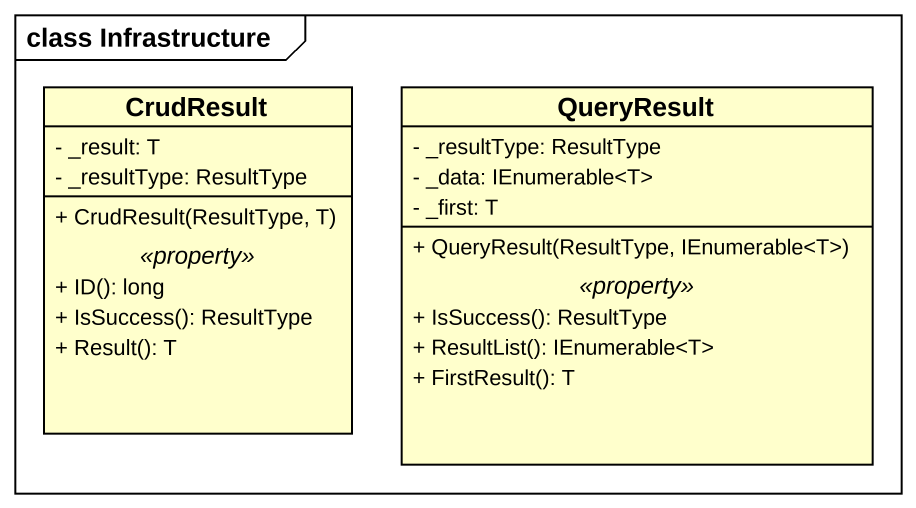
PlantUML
@startuml
mainframe class Infrastructure
hide circle
hide empty members
skinparam classAttributeIconSize 0
class CrudResult {
  - _result: T
  - _resultType: ResultType
  --
  + CrudResult(ResultType, T)
  .. <<property>> ..
  + ID(): long
  + IsSuccess(): ResultType
  + Result(): T
}
class QueryResult {
  - _resultType: ResultType
  - _data: IEnumerable<T>
  - _first: T
  --
  + QueryResult(ResultType, IEnumerable<T>)
  .. <<property>> ..
  + IsSuccess(): ResultType
  + ResultList(): IEnumerable<T>
  + FirstResult(): T
}
@enduml
